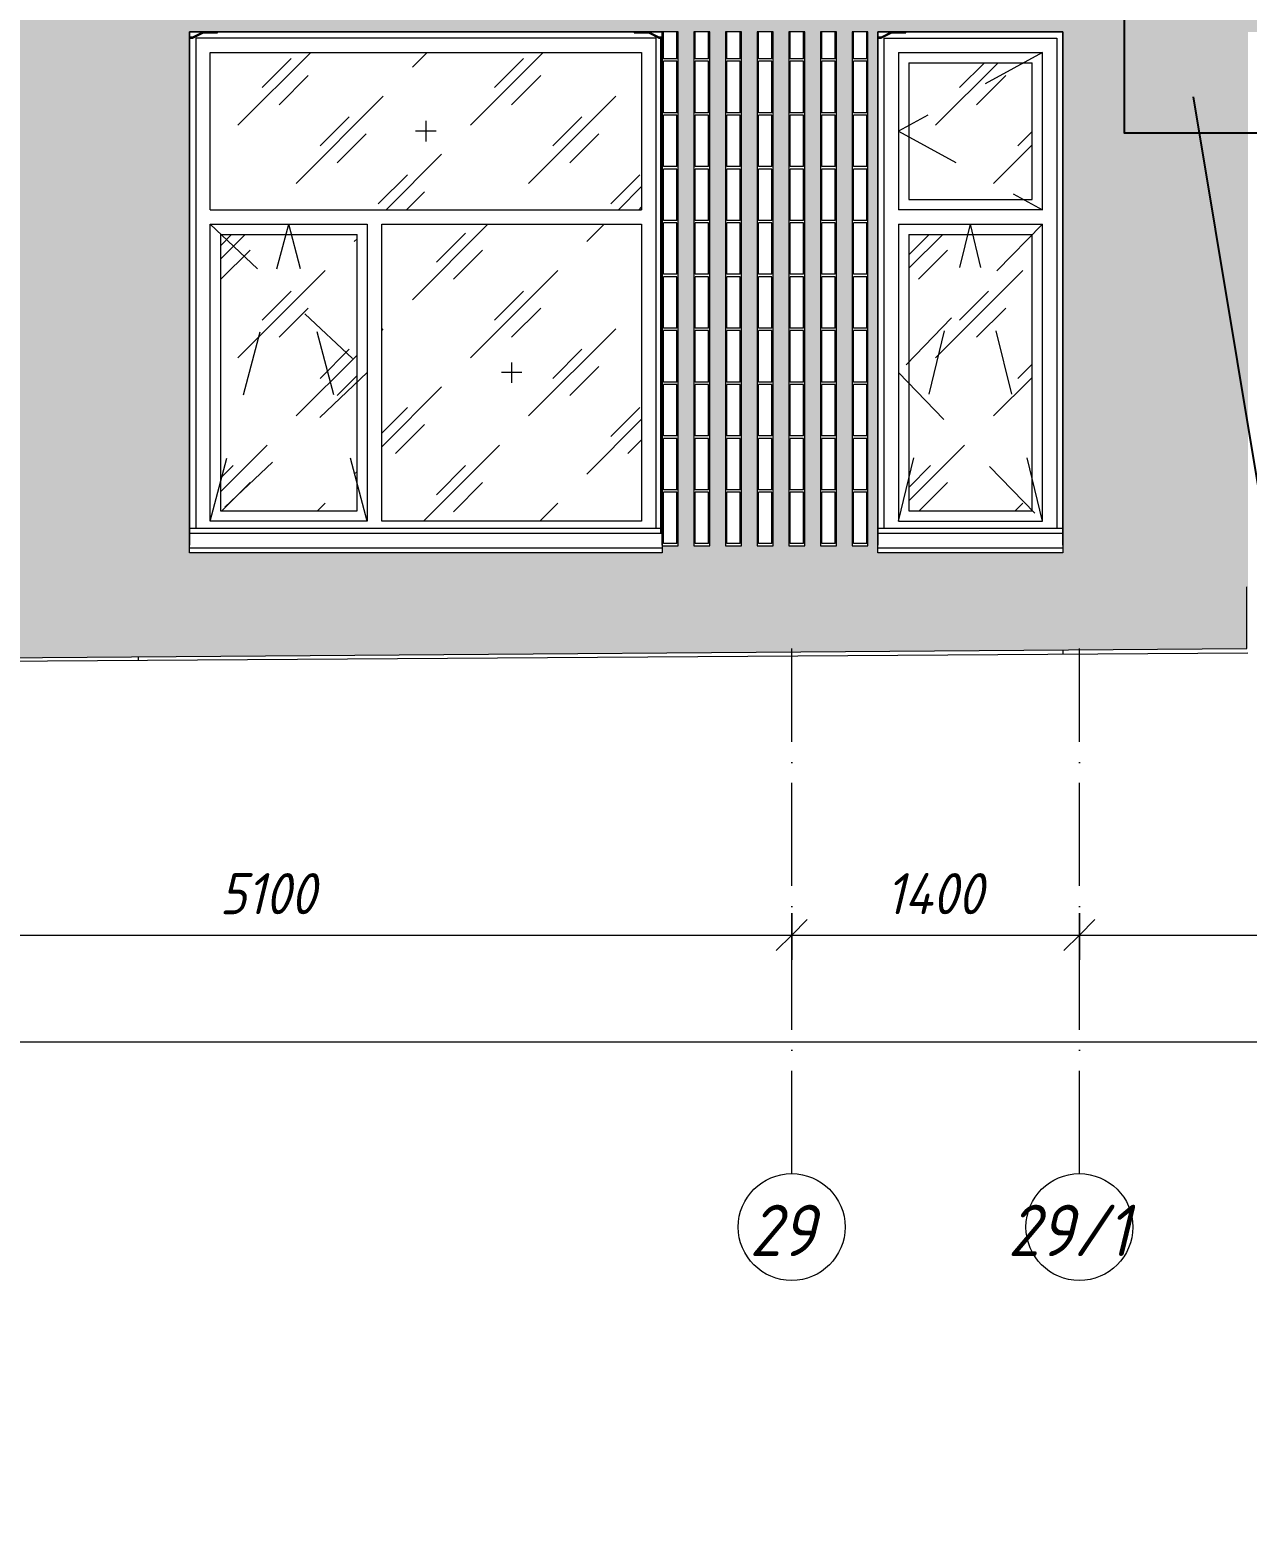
# Model space of a CAD drawing. Header units: millimetres. Extents: x 3914 to 319671, y -18248 to 19136.
# Drawn here: x 141296 to 147221, y -4216 to 3011 of the extents above; entities that cross this region are included whole.
import ezdxf

# ---------------------------------------------------------------- set-up
doc = ezdxf.new("R2010")
doc.units = ezdxf.units.MM
doc.linetypes.add('50_200_ШТРИХ_1Т_ш5_п1_п1_', pattern=[700, 500, -100, 0, -100])
doc.linetypes.add('Штрих', pattern=[635, 317.5, -317.5])
for name, color, linetype, lineweight in [('A-ANNO-DIMS', 7, 'Continuous', 9), ('A-ANNO-DIMS-100', 7, 'Continuous', 9), ('A-DETL-THIN', 7, 'Continuous', 9), ('A-GENM', 7, 'Continuous', 9), ('A-GLAZ', 7, 'Continuous', 9), ('A-GLAZ-1', 7, 'Continuous', 5), ('A-GLAZ-2', 7, 'Штрих', 5), ('A-WALL', 7, 'Continuous', 5), ('A-WALL-PATT', 7, 'Continuous', 5), ('I-WALL', 7, 'Continuous', 5), ('S-COLS', 7, 'Continuous', 9), ('Оси', 7, 'Continuous', 9), ('Оси-1', 7, '50_200_ШТРИХ_1Т_ш5_п1_п1_', 9)]:
    doc.layers.add(name, color=color, linetype=linetype, lineweight=lineweight)
doc.styles.add('ISOCPEUR_I_2', font='isocpeui.ttf', dxfattribs={"width": 0.9, "height": 250})
doc.styles.add('ISOCPEUR_I_3', font='isocpeui.ttf', dxfattribs={"width": 0.9, "height": 200})
doc.dimstyles.new('ISO-2_0_0_9К_Средний_с_подложкой', dxfattribs={"dimscale": 304.8, "dimtxt": 199.196235, "dimasz": 0.492126, "dimexe": 0.393701, "dimexo": 0, "dimgap": 0.131234, "dimtad": 1, "dimdec": 0, "dimzin": 0, "dimdsep": 46, "dimtxsty": 'ISOCPEUR_I_3', "dimblk1": 'OBLIQUE', "dimblk2": 'OBLIQUE', "dimsah": 1, "dimcen": 0.09, "dimdle": 0.393701, "dimazin": 0, "dimtfac": 1, "dimtdec": 4, "dimtix": 1, "dimtmove": 0, "dimatfit": 3, "dimfxl": 1, "dimtvp": 1, "dimtfill": 1, "dimtolj": 1, "dimtzin": 0, "dimarcsym": 2})
pattern_1 = [(45, (66990.3, 100), (-282.8427, 282.8427), [200, -600]), (45, (66790.3, 0), (-282.8427, 282.8427), [600, -200]), (45, (67190.3, -100), (-282.8427, 282.8427), [200, -600])]

# ---------------------------------------------------------------- blocks, each defined once
blk = doc.blocks.new('Окно_СКБ_2Ст_Фрамуга сверху_БезПР - ОК-7__л__2300х2500_h__Вестибюль_ залы ДОО ДУ-V2-АР2_ТР1_Фасад 1-___')
at = {"layer": 'A-GLAZ-1'}
h = blk.add_hatch(dxfattribs=at)
h.set_pattern_fill('FP_27', color=256, style=0, pattern_type=2)
h.set_pattern_definition(pattern_1)
h.paths.add_polyline_path([(104315, 2135), (105080, 2135), (105080, 2900), (102980, 2900), (102980, 2135), (103815, 2135)], flags=0)
h = blk.add_hatch(dxfattribs=at)
h.set_pattern_fill('FP_27', color=256, style=0, pattern_type=2)
h.set_pattern_definition(pattern_1)
h.paths.add_polyline_path([(103815, 620), (105080, 620), (105080, 2065), (103815, 2065), (103815, 625.9)], flags=0)
h = blk.add_hatch(dxfattribs=at)
h.set_pattern_fill('FP_27', color=256, style=0, pattern_type=2)
h.set_pattern_definition(pattern_1)
h.paths.add_polyline_path([(103030, 670), (103695, 670), (103695, 2015), (103030, 2015), (103030, 1335)], flags=0)
for p, q in [((102880, 3000), (102880, 502.5)), ((105180, 3000), (102880, 3000)), ((102910, 2970), (102910, 585)), ((105150, 2970), (102910, 2970)), ((105150, 585), (105150, 2970)), ((105180, 502.5), (105180, 3000)), ((102980, 2135), (102980, 2900)), ((102980, 2900), (105080, 2900)), ((105080, 2900), (105080, 2135)), ((102980, 2135), (105080, 2135)), ((102980, 620), (102980, 2065)), ((102980, 2065), (103745, 2065)), ((103745, 2065), (103745, 620)), ((103815, 620), (103815, 2065)), ((103815, 2065), (105080, 2065)), ((105080, 2065), (105080, 620)), ((103030, 2015), (103030, 670)), ((103030, 2015), (103695, 2015)), ((103695, 670), (103695, 2015)), ((103030, 670), (103695, 670)), ((103745, 620), (102980, 620)), ((105080, 620), (103815, 620))]:
    blk.add_line(p, q, dxfattribs=at)
at = {"layer": 'A-GLAZ-2'}
for p, q in [((104030, 2567.5), (104030, 2467.5)), ((104080, 2517.5), (103980, 2517.5)), ((102980, 620), (103362.5, 2065)), ((102980, 2065), (103745, 1342.5)), ((103745, 620), (103362.5, 2065)), ((104447.5, 1392.5), (104447.5, 1292.5)), ((103745, 1342.5), (102980, 620)), ((104497.5, 1342.5), (104397.5, 1342.5))]:
    blk.add_line(p, q, dxfattribs=at)
blk = doc.blocks.new('Окно_СКБ_1Ст_БезПР - ОК-6__л__900х2500_h_ с форточкой_Вестибюль_ залы ДОО-V81-АР2_ТР1_Фасад 1-___')
at = {"layer": 'A-GLAZ-1'}
h = blk.add_hatch(dxfattribs=at)
h.set_pattern_fill('FP_28', color=256, style=0, pattern_type=2)
h.set_pattern_definition(pattern_1)
h.paths.add_polyline_path([(106380, 2185), (106980, 2185), (106980, 2850), (106380, 2850), (106380, 2276)], flags=0)
h = blk.add_hatch(dxfattribs=at)
h.set_pattern_fill('FP_27', color=256, style=0, pattern_type=2)
h.set_pattern_definition(pattern_1)
h.paths.add_polyline_path([(106380, 670), (106980, 670), (106980, 2015), (106380, 2015), (106380, 711.7)], flags=0)
for p, q in [((106230, 3000), (106230, 502.5)), ((107130, 3000), (106230, 3000)), ((106260, 585), (106260, 2970)), ((106260, 2970), (107100, 2970)), ((107100, 2970), (107100, 585)), ((107130, 502.5), (107130, 3000)), ((106330, 2900), (106330, 2135)), ((106330, 2900), (107030, 2900)), ((107030, 2135), (107030, 2900)), ((106380, 2850), (106380, 2185)), ((106380, 2850), (106980, 2850)), ((106980, 2185), (106980, 2850)), ((106380, 2185), (106980, 2185)), ((107030, 2135), (106330, 2135)), ((106330, 2065), (106330, 620)), ((106330, 2065), (107030, 2065)), ((107030, 620), (107030, 2065)), ((106380, 2015), (106380, 670)), ((106380, 2015), (106980, 2015)), ((106980, 670), (106980, 2015)), ((106380, 670), (106980, 670)), ((106330, 620), (107030, 620))]:
    blk.add_line(p, q, dxfattribs=at)
at = {"layer": 'A-GLAZ-2'}
for p, q in [((107030, 2900), (106330, 2517.5)), ((106330, 2517.5), (107030, 2135)), ((106330, 620), (106680, 2065)), ((107030, 2065), (106330, 1342.5)), ((107030, 620), (106680, 2065)), ((106330, 1342.5), (107030, 620))]:
    blk.add_line(p, q, dxfattribs=at)
blk = doc.blocks.new('Фахверк_Влож_Полоса верхняя - Полоса верхняя_Фахверка-V114-АР2_ТР1_Фасад 1-___')
at = {"layer": 'A-GENM'}
for p, q in [((102894.8, 2975), (102880, 2975)), ((102880, 2970), (102896, 2970)), ((102946, 3000), (102894.8, 2975)), ((102896, 2970), (102947.2, 2995)), ((102947.2, 2995), (103016, 2995)), ((103016, 2995), (103016, 3000))]:
    blk.add_line(p, q, dxfattribs=at)
blk = doc.blocks.new('Фахверк_Влож_Уголок - Уголок_Фахверка-V110-АР2_ТР1_Фасад 1-___')
at = {"layer": 'A-GENM'}
for p, q in [((97074, 2970), (97080, 2970)), ((97074, 558.8), (97074, 2970))]:
    blk.add_line(p, q, dxfattribs=at)
blk = doc.blocks.new('Фахверк_Влож_Полоса верхняя - Полоса верхняя_Фахверка-V111-АР2_ТР1_Фасад 1-___')
at = {"layer": 'A-GENM'}
for p, q in [((96944, 3000), (96944, 2995)), ((96944, 2995), (97012.8, 2995)), ((97012.8, 2995), (97064, 2970)), ((97065.2, 2975), (97014, 3000)), ((97064, 2970), (97080, 2970)), ((97080, 2975), (97065.2, 2975))]:
    blk.add_line(p, q, dxfattribs=at)
blk = doc.blocks.new('Фахверк_Влож_Полоса верхняя - Полоса верхняя_Фахверка-V115-АР2_ТР1_Фасад 1-___')
at = {"layer": 'A-GENM'}
for p, q in [((106244.8, 2975), (106230, 2975)), ((106230, 2970), (106246, 2970)), ((106296, 3000), (106244.8, 2975)), ((106246, 2970), (106297.2, 2995)), ((106297.2, 2995), (106366, 2995)), ((106366, 2995), (106366, 3000))]:
    blk.add_line(p, q, dxfattribs=at)
blk = doc.blocks.new('WNW_Отлив - Отлив_металлический-V209-АР2_ТР1_Фасад 1-___')
at = {"layer": 'A-GLAZ-1'}
for p, q in [((105174, 8985), (102880, 8985)), ((105174, 8960), (102880, 8960)), ((102880, 8891), (102880, 8902.5)), ((102880, 8866), (102880, 8891)), ((102880, 8891), (105180, 8891)), ((105180, 8902.5), (105180, 8891)), ((105180, 8891), (105180, 8866)), ((105180, 8866), (102880, 8866))]:
    blk.add_line(p, q, dxfattribs=at)
blk = doc.blocks.new('WNW_Отлив - Отлив_металлический-V187-АР2_ТР1_Фасад 1-___')
at = {"layer": 'A-GLAZ-1'}
for p, q in [((67060, 9285), (66160, 9285)), ((67060, 9260), (66160, 9260)), ((66160, 9191), (66160, 9202.5)), ((66160, 9166), (66160, 9191)), ((66160, 9191), (67060, 9191)), ((67060, 9202.5), (67060, 9191)), ((67060, 9191), (67060, 9166)), ((67060, 9166), (66160, 9166))]:
    blk.add_line(p, q, dxfattribs=at)
blk = doc.blocks.new('Ось сетки - Круг_Ø6_00__ISO-2_5_0_9K_ кружки поменьше-23056867-АР2_ТР1_Фасад 1-___')
at = {"layer": 'Оси'}
blk.add_circle((110, -2813.6), 260, dxfattribs=at)
blk = doc.blocks.new('DIMBLOCK36-АР2_ТР1_Фасад 1-___')
at = {"layer": 'A-ANNO-DIMS-100', "transparency": 16777216}
for p, q in [((139903.7, -1287), (139903.7, -1513.1)), ((139903.7, -1393.1), (139903.7, -1287)), ((145003.7, -1287), (145003.7, -1513.1)), ((145003.7, -1393.1), (145003.7, -1287)), ((139903.7, -1393.1), (145003.7, -1393.1))]:
    blk.add_line(p, q, dxfattribs=at)
at = {"layer": 'A-ANNO-DIMS-100', "lineweight": 20, "transparency": 16777216}
for p, q in [((139903.7, -1393.1), (139978.7, -1318.1)), ((145003.7, -1393.1), (145078.7, -1318.1)), ((139903.7, -1393.1), (139828.7, -1468.1)), ((145003.7, -1393.1), (144928.7, -1468.1))]:
    blk.add_line(p, q, dxfattribs=at)
at = {"layer": 'A-ANNO-DIMS-100', "color": 0, "transparency": 16777216, "insert": (142220, -1091.8), "char_height": 200, "width": 560.814, "attachment_point": 1, "line_spacing_factor": 1.149209, "style": 'ISOCPEUR_I_3', "bg_fill": 3, "box_fill_scale": 1.25, "bg_fill_color": 256, "bg_fill_true_color": 13158600, "bg_fill_transparency": 0}
blk.add_mtext('5100', dxfattribs=at)
blk = doc.blocks.new('_Oblique')
at = {"color": 0, "linetype": 'ByBlock', "lineweight": -2}
blk.add_line((-0.5, -0.5), (0.5, 0.5), dxfattribs=at)
blk = doc.blocks.new('DIMBLOCK37-АР2_ТР1_Фасад 1-___')
at = {"layer": 'A-ANNO-DIMS-100', "transparency": 16777216}
for p, q in [((145003.7, -1287), (145003.7, -1513.1)), ((145003.7, -1393.1), (145003.7, -1287)), ((146403.7, -1287), (146403.7, -1513.1)), ((146403.7, -1393.1), (146403.7, -1287)), ((145003.7, -1393.1), (146403.7, -1393.1))]:
    blk.add_line(p, q, dxfattribs=at)
at = {"layer": 'A-ANNO-DIMS-100', "lineweight": 20, "transparency": 16777216}
for p, q in [((145003.7, -1393.1), (145078.7, -1318.1)), ((146403.7, -1393.1), (146478.7, -1318.1)), ((145003.7, -1393.1), (144928.7, -1468.1)), ((146403.7, -1393.1), (146328.7, -1468.1))]:
    blk.add_line(p, q, dxfattribs=at)
at = {"layer": 'A-ANNO-DIMS-100', "color": 0, "transparency": 16777216, "insert": (145462.3, -1091.8), "char_height": 200, "width": 579.201, "attachment_point": 1, "line_spacing_factor": 1.149209, "style": 'ISOCPEUR_I_3', "bg_fill": 3, "box_fill_scale": 1.25, "bg_fill_color": 256, "bg_fill_true_color": 13158600, "bg_fill_transparency": 0}
blk.add_mtext('1400', dxfattribs=at)
blk = doc.blocks.new('DIMBLOCK38-АР2_ТР1_Фасад 1-___')
at = {"layer": 'A-ANNO-DIMS-100', "transparency": 16777216}
for p, q in [((146403.7, -1287), (146403.7, -1513.1)), ((146403.7, -1393.1), (146403.7, -1287)), ((149903.7, -1287), (149903.7, -1513.1)), ((149903.7, -1393.1), (149903.7, -1287)), ((146403.7, -1393.1), (149903.7, -1393.1))]:
    blk.add_line(p, q, dxfattribs=at)
at = {"layer": 'A-ANNO-DIMS-100', "lineweight": 20, "transparency": 16777216}
for p, q in [((146403.7, -1393.1), (146478.7, -1318.1)), ((149903.7, -1393.1), (149978.7, -1318.1)), ((146403.7, -1393.1), (146328.7, -1468.1)), ((149903.7, -1393.1), (149828.7, -1468.1))]:
    blk.add_line(p, q, dxfattribs=at)
at = {"layer": 'A-ANNO-DIMS-100', "color": 0, "transparency": 16777216, "insert": (147900.8, -1091.8), "char_height": 200, "width": 606.782, "attachment_point": 1, "line_spacing_factor": 1.149209, "style": 'ISOCPEUR_I_3', "bg_fill": 3, "box_fill_scale": 1.25, "bg_fill_color": 256, "bg_fill_true_color": 13158600, "bg_fill_transparency": 0}
blk.add_mtext('3500', dxfattribs=at)
blk = doc.blocks.new('DIMBLOCK42-АР2_ТР1_Фасад 1-___')
at = {"layer": 'A-ANNO-DIMS-100', "transparency": 16777216}
for p, q in [((39303.7, -1806.6), (39303.7, -2032.7)), ((39303.7, -1912.7), (39303.7, -1806.6)), ((164203.7, -1806.6), (164203.7, -2032.7)), ((164203.7, -1912.7), (164203.7, -1806.6)), ((39183.7, -1912.7), (164323.7, -1912.7))]:
    blk.add_line(p, q, dxfattribs=at)
at = {"layer": 'A-ANNO-DIMS-100', "lineweight": 20, "transparency": 16777216}
for p, q in [((39303.7, -1912.7), (39378.7, -1837.7)), ((164203.7, -1912.7), (164278.7, -1837.7)), ((39303.7, -1912.7), (39228.7, -1987.7)), ((164203.7, -1912.7), (164128.7, -1987.7))]:
    blk.add_line(p, q, dxfattribs=at)
at = {"layer": 'A-ANNO-DIMS-100', "color": 0, "transparency": 16777216, "insert": (101385.9, -1611.4), "char_height": 200, "width": 882.593, "attachment_point": 1, "line_spacing_factor": 1.149209, "style": 'ISOCPEUR_I_3', "bg_fill": 3, "box_fill_scale": 1.25, "bg_fill_color": 256, "bg_fill_true_color": 13158600, "bg_fill_transparency": 0}
blk.add_mtext('124900', dxfattribs=at)

msp = doc.modelspace()

# ---------------------------------------------------------------- hatches: boundary and pattern name
at = {"layer": 'A-WALL-PATT'}
h = msp.add_hatch(dxfattribs=at)
h.set_pattern_fill('FP_14', color=256, style=0, pattern_type=2)
h.set_pattern_definition([(180, (164523.65, 71), (-2e-14, -154), [125, -137]), (90, (164523.65, 6), (-262, 2e-14), [65, -89]), (180, (164523.65, 6), (-2e-14, -154), [125, -137]), (90, (164535.65, 6), (-262, 2e-14), [65, -89]), (180, (164660.65, 6), (-2e-14, -154), [125, -137]), (180, (164660.65, 71), (-2e-14, -154), [125, -137]), (90, (164404.65, 83), (-262, 2e-14), [65, -89]), (90, (164654.65, 83), (-262, 2e-14), [65, -89]), (0, (164404.65, 83), (0, -154), [250, -12]), (0, (164404.65, 148), (0, -154), [250, -12])])
h.paths.add_polyline_path([(128303.7, 300), (147223.7, 300), (147223.7, 3000), (148673.7, 3000), (148673.7, 300), (158094.7, 300), (158094.7, 427.5), (158402.7, 427.5), (158402.7, 300), (164273.7, 300), (164273.7, 4200), (128303.7, 4200), (128303.7, 1493.9)])
h.paths.add_polyline_path([(158372.7, 392), (158372.7, 397.5), (158124.7, 397.5)], flags=17)
h.paths.add_polyline_path([(140023.7, 466), (137323.7, 467), (137323.7, 3000), (140023.7, 3000), (140023.7, 467)], flags=16)
h.paths.add_polyline_path([(156223.7, 466), (156223.7, 500), (155173.7, 500), (155173.7, 466), (152873.7, 467), (152873.7, 3000), (157123.7, 3000), (157123.7, 466), (156230.7, 466)], flags=16)
h.paths.add_polyline_path([(132055.3, 466), (131923.7, 467), (131923.7, 500), (131123.7, 500), (131123.7, 466), (130223.7, 467), (130223.7, 3000), (136273.7, 3000), (136273.7, 466), (133973.7, 467), (133973.7, 500), (132823.7, 500), (132823.7, 466)], flags=16)
h.paths.add_polyline_path([(159298.9, 466), (158523.7, 467), (158523.7, 3000), (162723.7, 3000), (162723.7, 466), (160423.7, 467), (160423.7, 500), (159423.7, 500), (159423.7, 466)], flags=16)
h.paths.add_polyline_path([(146323.7, 466), (145423.7, 467), (145423.7, 500), (144373.7, 500), (144373.7, 466), (142073.7, 467), (142073.7, 3000), (146323.7, 3000), (146323.7, 467)], flags=16)
h.paths.add_polyline_path([(150823.7, 466), (149023.7, 467), (149023.7, 3000), (151723.7, 3000), (151723.7, 466), (151205.2, 466)], flags=16)
h.paths.add_polyline_path([(148923.7, 3275), (148773.7, 3275), (148773.7, 3425), (148923.7, 3425)], flags=16)
h.paths.add_polyline_path([(146974.8, 3275), (146974.8, 3425), (147124.8, 3425), (147124.8, 3275)], flags=16)
h = msp.add_hatch(dxfattribs=at)
h.set_pattern_fill('FP_88', color=256, style=0, pattern_type=2)
h.set_pattern_definition([(270, (135447.76, 34032.39), (154, 9e-15), [125, -137]), (180, (135512.76, 34032.4), (3e-14, -262), [65, -89]), (270, (135512.76, 34032.39), (154, 9e-15), [125, -137]), (180, (135512.76, 34044.4), (3e-14, -262), [65, -89]), (270, (135512.76, 34169.39), (154, 9e-15), [125, -137]), (270, (135447.76, 34169.39), (154, 9e-15), [125, -137]), (180, (135435.76, 33913.4), (3e-14, -262), [65, -89]), (180, (135435.76, 34163.4), (3e-14, -262), [65, -89]), (90, (135435.76, 33913.39), (154, -9e-15), [250, -12]), (90, (135370.76, 33913.39), (154, -9e-15), [250, -12])])
h.paths.add_polyline_path([(155460.7, 500), (155537.7, 500), (155537.7, 3000), (155460.7, 3000), (155460.7, 1493.9)], flags=0)
h.paths.add_polyline_path([(133903.2, 500), (133973.7, 500), (133973.7, 3000), (133903.2, 3000), (133903.2, 502.5)], flags=0)
h.paths.add_polyline_path([(133826.2, 500), (133826.2, 3000), (133749.2, 3000), (133749.2, 500)], flags=0)
h.paths.add_polyline_path([(133672.2, 500), (133672.2, 3000), (133595.2, 3000), (133595.2, 500)], flags=0)
h.paths.add_polyline_path([(133441.2, 500), (133518.2, 500), (133518.2, 3000), (133441.2, 3000), (133441.2, 1493.9)], flags=0)
h.paths.add_polyline_path([(133287.2, 500), (133364.2, 500), (133364.2, 3000), (133287.2, 3000), (133287.2, 1493.9)], flags=0)
h.paths.add_polyline_path([(144373.7, 500), (144374.1, 501), (144373.7, 502.5)], flags=0)
h.paths.add_polyline_path([(144451.1, 500), (144528.1, 500), (144528.1, 3000), (144451.1, 3000), (144451.1, 684.4)], flags=0)
h.paths.add_polyline_path([(144605.1, 500), (144682.1, 500), (144682.1, 3000), (144605.1, 3000), (144605.1, 711.7)], flags=0)
h.paths.add_polyline_path([(144836.1, 500), (144836.1, 3000), (144759.1, 3000), (144759.1, 500)], flags=0)
h.paths.add_polyline_path([(144913.1, 500), (144990.1, 500), (144990.1, 3000), (144913.1, 3000), (144913.1, 711.7)], flags=0)
h.paths.add_polyline_path([(145067.1, 500), (145144.1, 500), (145144.1, 3000), (145067.1, 3000), (145067.1, 711.7)], flags=0)
h.paths.add_polyline_path([(145221.1, 500), (145298.1, 500), (145298.1, 3000), (145221.1, 3000), (145221.1, 711.7)], flags=0)
h.paths.add_polyline_path([(145375.1, 500), (145423.7, 500), (145423.7, 3000), (145375.1, 3000), (145375.1, 502.5)], flags=0)
h.paths.add_polyline_path([(155173.7, 500), (155229.7, 500), (155229.7, 3000), (155173.7, 3000), (155173.7, 502.5)], flags=0)
h.paths.add_polyline_path([(155306.7, 500), (155383.7, 500), (155383.7, 3000), (155306.7, 3000), (155306.7, 1493.9)], flags=0)
h.paths.add_polyline_path([(155614.7, 500), (155691.7, 500), (155691.7, 3000), (155614.7, 3000), (155614.7, 1493.9)], flags=0)
h.paths.add_polyline_path([(155768.7, 500), (155845.7, 500), (155845.7, 3000), (155768.7, 3000), (155768.7, 1493.9)], flags=0)
h.paths.add_polyline_path([(155922.7, 500), (155999.7, 500), (155999.7, 3000), (155922.7, 3000), (155922.7, 1216.7)], flags=0)
h.paths.add_polyline_path([(156076.7, 500), (156153.7, 500), (156153.7, 3000), (156076.7, 3000), (156076.7, 850)], flags=0)
h.paths.add_polyline_path([(133210.2, 500), (133210.2, 3000), (133133.2, 3000), (133133.2, 500)], flags=0)
h.paths.add_polyline_path([(133056.2, 500), (133056.2, 3000), (132979.2, 3000), (132979.2, 500)], flags=0)
h.paths.add_polyline_path([(132902.2, 500), (132902.2, 3000), (132823.7, 3000), (132823.7, 500)], flags=0)
h.paths.add_polyline_path([(159423.7, 500), (159466.4, 500), (159466.4, 3000), (159423.7, 3000), (159423.7, 502.5)], flags=0)
h.paths.add_polyline_path([(159543.4, 500), (159620.4, 500), (159620.4, 3000), (159543.4, 3000), (159543.4, 711.7)], flags=0)
h.paths.add_polyline_path([(159697.4, 500), (159774.4, 500), (159774.4, 3000), (159697.4, 3000), (159697.4, 711.7)], flags=0)
h.paths.add_polyline_path([(159851.4, 500), (159928.4, 500), (159928.4, 3000), (159851.4, 3000), (159851.4, 711.7)], flags=0)
h.paths.add_polyline_path([(160005.4, 500), (160082.4, 500), (160082.4, 3000), (160005.4, 3000), (160005.4, 711.7)], flags=0)
h.paths.add_polyline_path([(160159.4, 500), (160236.4, 500), (160236.4, 3000), (160159.4, 3000), (160159.4, 711.7)], flags=0)
h.paths.add_polyline_path([(160313.4, 500), (160423.7, 500), (160423.7, 3000), (160313.4, 3000), (160313.4, 502.5)], flags=0)
h = msp.add_hatch(dxfattribs=at)
h.set_pattern_fill('FP_89', color=256, style=0, pattern_type=2)
h.set_pattern_definition([(270, (147690.97, 2725.68), (154, 9e-15), [125, -137]), (180, (147755.97, 2725.68), (-3e-14, -262), [65, -89]), (270, (147755.97, 2725.68), (154, 9e-15), [125, -137]), (180, (147755.97, 2737.68), (-3e-14, -262), [65, -89]), (270, (147755.97, 2862.68), (154, 9e-15), [125, -137]), (270, (147690.97, 2862.68), (154, 9e-15), [125, -137]), (180, (147678.97, 2606.68), (-3e-14, -262), [65, -89]), (180, (147678.97, 2856.68), (-3e-14, -262), [65, -89]), (90, (147678.97, 2606.68), (154, -9e-15), [250, -12]), (90, (147613.97, 2606.68), (154, -9e-15), [250, -12])])
h.paths.add_polyline_path([(144605.1, 500), (144605.1, 3001), (144528.1, 3001), (144528.1, 500)], flags=0)
h.paths.add_polyline_path([(144451.1, 500), (144451.1, 3001), (144374.1, 3001), (144374.1, 500)], flags=0)
h.paths.add_polyline_path([(144682.1, 500), (144759.1, 500), (144759.1, 3001), (144682.1, 3001), (144682.1, 711.7)], flags=0)
h.paths.add_polyline_path([(145067.1, 500), (145067.1, 3001), (144990.1, 3001), (144990.1, 500)], flags=0)
h.paths.add_polyline_path([(145221.1, 500), (145221.1, 3001), (145144.1, 3001), (145144.1, 500)], flags=0)
h.paths.add_polyline_path([(145375.1, 500), (145375.1, 3001), (145298.1, 3001), (145298.1, 500)], flags=0)
h.paths.add_polyline_path([(144913.1, 500), (144913.1, 3001), (144836.1, 3001), (144836.1, 500)], flags=0)
h = msp.add_hatch(dxfattribs=at)
h.set_pattern_fill('FP_30', color=256, style=0, pattern_type=2)
h.set_pattern_definition([(180, (147233.65, 371), (-2e-14, -154), [125, -137]), (90, (147233.65, 306), (-262, 2e-14), [65, -89]), (180, (147233.65, 306), (-2e-14, -154), [125, -137]), (90, (147245.65, 306), (-262, 2e-14), [65, -89]), (180, (147370.65, 306), (-2e-14, -154), [125, -137]), (180, (147370.65, 371), (-2e-14, -154), [125, -137]), (90, (147114.65, 383), (-262, 2e-14), [65, -89]), (90, (147364.65, 383), (-262, 2e-14), [65, -89]), (0, (147114.65, 383), (0, -154), [250, -12]), (0, (147114.65, 448), (0, -154), [250, -12])])
h.paths.add_polyline_path([(128373.7, -140.4), (147218.7, 0), (147218.7, 300), (128303.7, 300), (128303.7, 0), (128373.7, 0), (128373.7, -100)], flags=0)

# ---------------------------------------------------------------- linework, layer by layer
at = {"color": 1}
msp.add_lwpolyline([(146623.7, 3574.5), (149288, 3574.5), (149288, 2507.5), (146623.7, 2507.5)], close=True, dxfattribs=at)
at = {"layer": 'A-DETL-THIN'}
msp.add_line((147222.9, -21.3), (128373.7, -150), dxfattribs=at)
at = {"layer": 'A-WALL'}
for p, q in [((142073.7, 502.5), (142073.7, 3000)), ((142073.7, 3000), (144373.7, 3000)), ((144373.7, 3000), (144373.7, 502.5)), ((145423.7, 3000), (146323.7, 3000)), ((145423.7, 502.5), (145423.7, 3000)), ((146323.7, 3000), (146323.7, 502.5)), ((147218.7, 0), (147218.7, 300)), ((128373.7, -140.4), (147218.7, 0))]:
    msp.add_line(p, q, dxfattribs=at)
at = {"layer": 'I-WALL'}
for p, q in [((144451.1, 3001), (144374.1, 3001)), ((144374.1, 3001), (144374.1, 500)), ((144451.1, 500), (144451.1, 3001)), ((144605.1, 3001), (144528.1, 3001)), ((144528.1, 3001), (144528.1, 500)), ((144605.1, 500), (144605.1, 3001)), ((144759.1, 3001), (144682.1, 3001)), ((144682.1, 3001), (144682.1, 500)), ((144759.1, 500), (144759.1, 3001)), ((144913.1, 3001), (144836.1, 3001)), ((144836.1, 3001), (144836.1, 500)), ((144913.1, 500), (144913.1, 3001)), ((145067.1, 3001), (144990.1, 3001)), ((144990.1, 3001), (144990.1, 500)), ((145067.1, 500), (145067.1, 3001)), ((145221.1, 3001), (145144.1, 3001)), ((145144.1, 3001), (145144.1, 500)), ((145221.1, 500), (145221.1, 3001)), ((145375.1, 3001), (145298.1, 3001)), ((145298.1, 3001), (145298.1, 500)), ((145375.1, 500), (145375.1, 3001)), ((144374.1, 500), (144451.1, 500)), ((144528.1, 500), (144605.1, 500)), ((144682.1, 500), (144759.1, 500)), ((144836.1, 500), (144913.1, 500)), ((144990.1, 500), (145067.1, 500)), ((145144.1, 500), (145221.1, 500)), ((145298.1, 500), (145375.1, 500))]:
    msp.add_line(p, q, dxfattribs=at)
at = {"layer": 'S-COLS'}
for p, q in [((141823.7, -40.2), (141823.7, -58.1)), ((146323.7, -6.7), (146323.7, -27.4))]:
    msp.add_line(p, q, dxfattribs=at)
at = {"layer": 'Оси-1'}
for p, q in [((145003.7, -2553.6), (145003.7, 0)), ((146403.7, -2553.6), (146403.7, 0))]:
    msp.add_line(p, q, dxfattribs=at)

# ---------------------------------------------------------------- block references
at = {"layer": 'A-GENM'}
for name, p in [('Фахверк_Влож_Полоса верхняя - Полоса верхняя_Фахверка-V114-АР2_ТР1_Фасад 1-___', (39193.7, 0)), ('Фахверк_Влож_Полоса верхняя - Полоса верхняя_Фахверка-V111-АР2_ТР1_Фасад 1-___', (47293.7, 0)), ('Фахверк_Влож_Уголок - Уголок_Фахверка-V110-АР2_ТР1_Фасад 1-___', (47293.7, 0)), ('Фахверк_Влож_Полоса верхняя - Полоса верхняя_Фахверка-V115-АР2_ТР1_Фасад 1-___', (39193.7, 0))]:
    msp.add_blockref(name, p, dxfattribs=at)
at = {"layer": 'A-GLAZ'}
for name, p in [('Окно_СКБ_2Ст_Фрамуга сверху_БезПР - ОК-7__л__2300х2500_h__Вестибюль_ залы ДОО ДУ-V2-АР2_ТР1_Фасад 1-___', (39193.7, 0)), ('Окно_СКБ_1Ст_БезПР - ОК-6__л__900х2500_h_ с форточкой_Вестибюль_ залы ДОО-V81-АР2_ТР1_Фасад 1-___', (39193.7, 0)), ('WNW_Отлив - Отлив_металлический-V209-АР2_ТР1_Фасад 1-___', (39193.7, -8400)), ('WNW_Отлив - Отлив_металлический-V187-АР2_ТР1_Фасад 1-___', (79263.7, -8700))]:
    msp.add_blockref(name, p, dxfattribs=at)
at = {"layer": 'Оси'}
for p in [(144893.7, 0), (146293.7, 0)]:
    msp.add_blockref('Ось сетки - Круг_Ø6_00__ISO-2_5_0_9K_ кружки поменьше-23056867-АР2_ТР1_Фасад 1-___', p, dxfattribs=at)

# ---------------------------------------------------------------- texts
at = {"layer": 'Оси', "char_height": 250, "attachment_point": 1, "style": 'ISOCPEUR_I_2'}
for s, insert, width in [('29', (144798.7, -2704.8), 404.05), ('29/1', (146055.6, -2704.8), 750.379)]:
    msp.add_mtext(s, dxfattribs=dict(at, insert=insert, width=width))

# ---------------------------------------------------------------- next in the draw order: dimensions: what is measured, and where the dimension line sits
at = {"layer": 'A-ANNO-DIMS'}
for base, p1, p2, override, picture, middle in [((145003.7, -1393.1), (139903.7, -1287), (145003.7, -1287), {"dimpost": '<>', "dimfxl": 5100}, 'DIMBLOCK36-АР2_ТР1_Фасад 1-___', (142453.7, -1253.1)), ((164203.7, -1912.7), (39303.7, -1806.6), (164203.7, -1806.6), {"dimpost": '<>', "dimfxl": 124899.999966}, 'DIMBLOCK42-АР2_ТР1_Фасад 1-___', (101753.7, -1772.7))]:
    dim = msp.add_linear_dim(base=base, p1=p1, p2=p2, dimstyle='ISO-2_0_0_9К_Средний_с_подложкой', override=override, dxfattribs=at)
    dim.commit()
    dim.dimension.update_dxf_attribs({"geometry": picture, "text_midpoint": middle})

# ---------------------------------------------------------------- next in the draw order: dimensions: what is measured, and where the dimension line sits
dim = msp.add_linear_dim(base=(146403.7, -1393.1), p1=(145003.7, -1287), p2=(146403.7, -1287), dimstyle='ISO-2_0_0_9К_Средний_с_подложкой', override={"dimpost": '<>', "dimfxl": 1400}, dxfattribs=at)
dim.commit()
dim.dimension.update_dxf_attribs({"geometry": 'DIMBLOCK37-АР2_ТР1_Фасад 1-___', "text_midpoint": (145703.7, -1253.1)})

# ---------------------------------------------------------------- next in the draw order: dimensions: what is measured, and where the dimension line sits
dim = msp.add_linear_dim(base=(149903.7, -1393.1), p1=(146403.7, -1287), p2=(149903.7, -1287), dimstyle='ISO-2_0_0_9К_Средний_с_подложкой', override={"dimpost": '<>', "dimfxl": 3500}, dxfattribs=at)
dim.commit()
dim.dimension.update_dxf_attribs({"geometry": 'DIMBLOCK38-АР2_ТР1_Фасад 1-___', "text_midpoint": (148153.7, -1253.1)})

# ---------------------------------------------------------------- next in the draw order: linework, layer by layer
at = {"color": 1}
msp.add_line((146957.3, 2683.5), (148102.7, -4215.5), dxfattribs=at)

doc.saveas('drawing.dxf')
